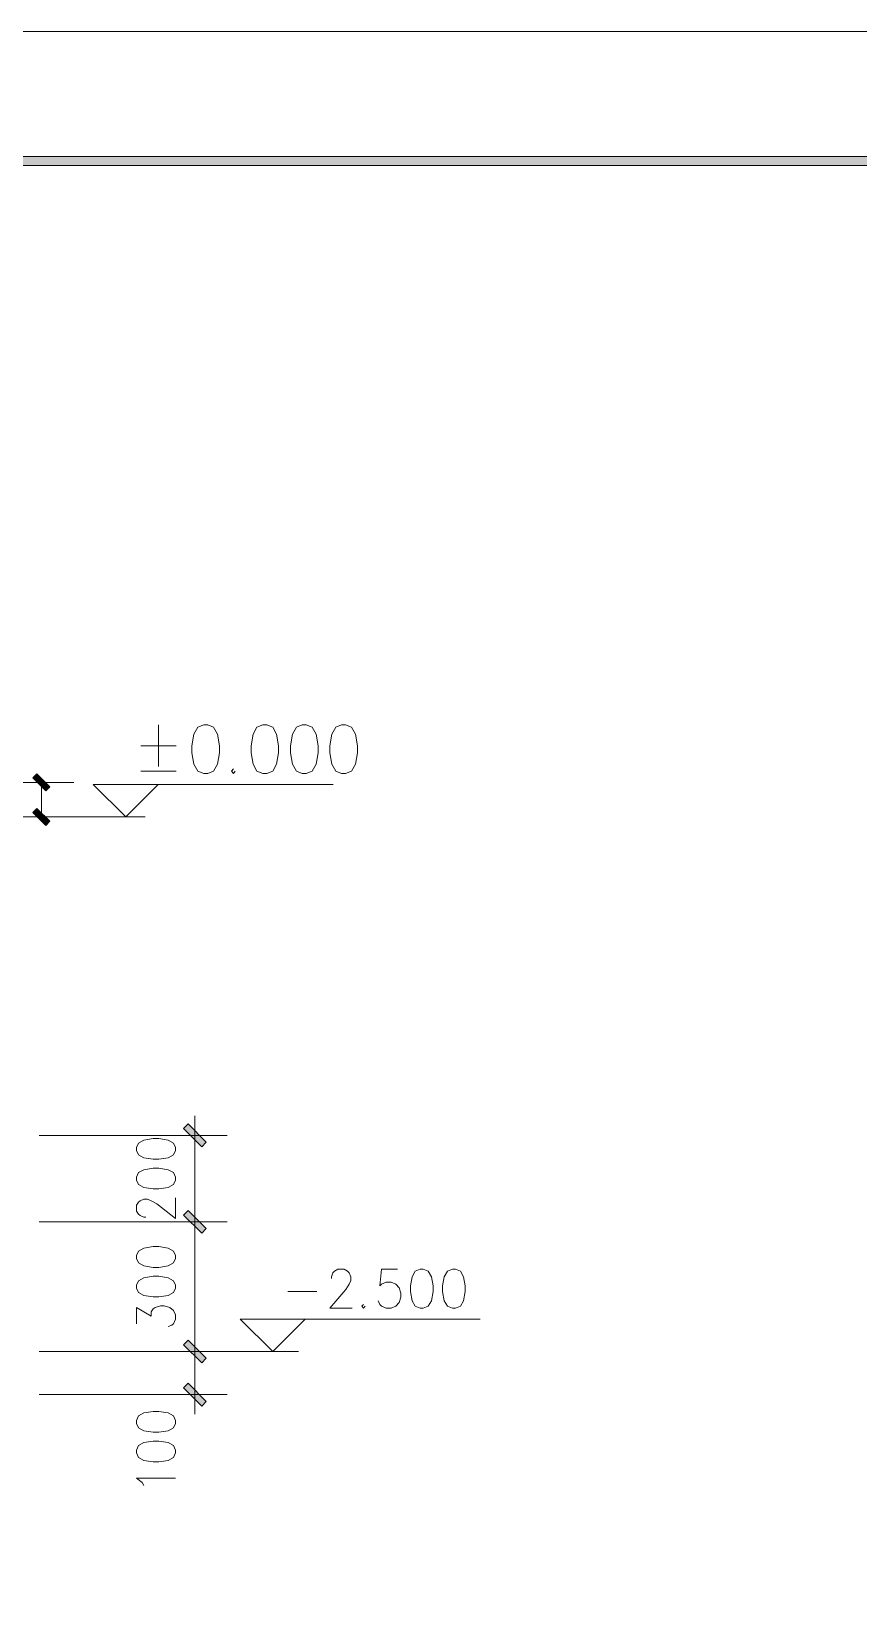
# Model space of a CAD drawing. Header units: millimetres. Extents: x 0 to 586, y 0 to 414.
# Drawn here: x 359.6 to 422.5, y 294.8 to 414.1 of the extents above; entities that cross this region are included whole.
import ezdxf

# ---------------------------------------------------------------- set-up
doc = ezdxf.new("R2010")
doc.units = ezdxf.units.MM

msp = doc.modelspace()

# ---------------------------------------------------------------- hatches: boundary and pattern name
h = msp.add_hatch(color=0)
h.dxf.hatch_style = 2
h.paths.add_polyline_path([(576.117861, 404.569083), (575.429944, 403.877639), (24.994306, 403.877639), (24.302861, 404.569083)])
h = msp.add_hatch(color=0)
h.dxf.hatch_style = 2
h.paths.add_polyline_path([(359.709861, 357.318028), (360.023833, 357.632), (361.008083, 356.644222), (360.697639, 356.33025)])
h = msp.add_hatch(color=0)
h.dxf.hatch_style = 2
h.paths.add_polyline_path([(359.709861, 357.318028), (360.023833, 357.632), (361.008083, 356.644222), (360.697639, 356.33025)])
h = msp.add_hatch(color=0)
h.dxf.hatch_style = 2
h.paths.add_polyline_path([(359.709861, 354.693361), (360.023833, 355.007333), (361.008083, 354.023083), (360.697639, 353.709111)])
h = msp.add_hatch(color=0)
h.dxf.hatch_style = 2
h.paths.add_polyline_path([(359.709861, 354.693361), (360.023833, 355.007333), (361.008083, 354.023083), (360.697639, 353.709111)])
h = msp.add_hatch(color=0)
h.dxf.hatch_style = 2
h.paths.add_polyline_path([(371.1575, 330.658611), (371.50675, 331.007861), (372.889639, 329.6285), (372.540389, 329.27925)])
h = msp.add_hatch(color=0)
h.dxf.hatch_style = 2
h.paths.add_polyline_path([(372.889639, 323.05625), (372.540389, 322.707), (371.1575, 324.086361), (371.50675, 324.435611)])
h = msp.add_hatch(color=0)
h.dxf.hatch_style = 2
h.paths.add_polyline_path([(372.889639, 323.05625), (372.540389, 322.707), (371.1575, 324.086361), (371.50675, 324.435611)])
h = msp.add_hatch(color=0)
h.dxf.hatch_style = 2
h.paths.add_polyline_path([(371.1575, 314.226222), (371.50675, 314.575472), (372.889639, 313.196111), (372.540389, 312.846861)])
h = msp.add_hatch(color=0)
h.dxf.hatch_style = 2
h.paths.add_polyline_path([(372.889639, 313.196111), (372.540389, 312.846861), (371.1575, 314.226222), (371.50675, 314.575472)])
h = msp.add_hatch(color=0)
h.dxf.hatch_style = 2
h.paths.add_polyline_path([(371.1575, 310.941861), (371.50675, 311.291111), (372.889639, 309.908222), (372.540389, 309.558972)])

# ---------------------------------------------------------------- linework, layer by layer
at = {"color": 0, "lineweight": 0}
for points in [[(0, 0), (585.632278, 0), (585.632278, 414.0835), (0, 414.0835)], [(576.117861, 404.569083), (575.429944, 403.877639), (24.994306, 403.877639), (24.302861, 404.569083)], [(372.699139, 361.34675), (372.251111, 361.170361), (371.95125, 360.644722), (371.803083, 359.762778), (371.803083, 359.233611), (371.95125, 358.355194), (372.251111, 357.826028), (372.699139, 357.649639), (372.999, 357.649639), (373.450556, 357.826028), (373.746889, 358.355194), (373.898583, 359.233611), (373.898583, 359.762778), (373.746889, 360.644722), (373.450556, 361.170361), (372.999, 361.34675)], [(377.19, 361.34675), (376.741972, 361.170361), (376.442111, 360.644722), (376.293944, 359.762778), (376.293944, 359.233611), (376.442111, 358.355194), (376.741972, 357.826028), (377.19, 357.649639), (377.489861, 357.649639), (377.937889, 357.826028), (378.23775, 358.355194), (378.385917, 359.233611), (378.385917, 359.762778), (378.23775, 360.644722), (377.937889, 361.170361), (377.489861, 361.34675)], [(380.181556, 361.34675), (379.733528, 361.170361), (379.433667, 360.644722), (379.2855, 359.762778), (379.2855, 359.233611), (379.433667, 358.355194), (379.733528, 357.826028), (380.181556, 357.649639), (380.481417, 357.649639), (380.932972, 357.826028), (381.229306, 358.355194), (381.381, 359.233611), (381.381, 359.762778), (381.229306, 360.644722), (380.932972, 361.170361), (380.481417, 361.34675)], [(383.176639, 361.34675), (382.728611, 361.170361), (382.42875, 360.644722), (382.277056, 359.762778), (382.277056, 359.233611), (382.42875, 358.355194), (382.728611, 357.826028), (383.176639, 357.649639), (383.4765, 357.649639), (383.924528, 357.826028), (384.224389, 358.355194), (384.372556, 359.233611), (384.372556, 359.762778), (384.224389, 360.644722), (383.924528, 361.170361), (383.4765, 361.34675)], [(359.709861, 357.318028), (360.023833, 357.632), (361.008083, 356.644222), (360.697639, 356.33025)], [(359.709861, 357.318028), (360.023833, 357.632), (361.008083, 356.644222), (360.697639, 356.33025)], [(359.709861, 354.693361), (360.023833, 355.007333), (361.008083, 354.023083), (360.697639, 353.709111)], [(359.709861, 354.693361), (360.023833, 355.007333), (361.008083, 354.023083), (360.697639, 353.709111)], [(371.1575, 330.658611), (371.50675, 331.007861), (372.889639, 329.6285), (372.540389, 329.27925)], [(367.587389, 328.997028), (367.7285, 328.658361), (368.151833, 328.436111), (368.853861, 328.323222), (369.277194, 328.323222), (369.98275, 328.436111), (370.402556, 328.658361), (370.543667, 328.997028), (370.543667, 329.222806), (370.402556, 329.561472), (369.98275, 329.78725), (369.277194, 329.900139), (368.853861, 329.900139), (368.151833, 329.78725), (367.7285, 329.561472), (367.587389, 329.222806)], [(367.587389, 326.742778), (367.7285, 326.407639), (368.151833, 326.181861), (368.853861, 326.068972), (369.277194, 326.068972), (369.98275, 326.181861), (370.402556, 326.407639), (370.543667, 326.742778), (370.543667, 326.968556), (370.402556, 327.307222), (369.98275, 327.533), (369.277194, 327.645889), (368.853861, 327.645889), (368.151833, 327.533), (367.7285, 327.307222), (367.587389, 326.968556)], [(372.889639, 323.05625), (372.540389, 322.707), (371.1575, 324.086361), (371.50675, 324.435611)], [(372.889639, 323.05625), (372.540389, 322.707), (371.1575, 324.086361), (371.50675, 324.435611)], [(367.587389, 320.780833), (367.7285, 320.442167), (368.151833, 320.219917), (368.853861, 320.107028), (369.277194, 320.107028), (369.98275, 320.219917), (370.402556, 320.442167), (370.543667, 320.780833), (370.543667, 321.006611), (370.402556, 321.345278), (369.98275, 321.571056), (369.277194, 321.683944), (368.853861, 321.683944), (368.151833, 321.571056), (367.7285, 321.345278), (367.587389, 321.006611)], [(389.138583, 319.962389), (388.768167, 319.821278), (388.52475, 319.397944), (388.401278, 318.695917), (388.401278, 318.272583), (388.52475, 317.567028), (388.768167, 317.143694), (389.138583, 317.006111), (389.382, 317.006111), (389.748889, 317.143694), (389.995833, 317.567028), (390.119306, 318.272583), (390.119306, 318.695917), (389.995833, 319.397944), (389.748889, 319.821278), (389.382, 319.962389)], [(391.590389, 319.962389), (391.219972, 319.821278), (390.976556, 319.397944), (390.853083, 318.695917), (390.853083, 318.272583), (390.976556, 317.567028), (391.219972, 317.143694), (391.590389, 317.006111), (391.833806, 317.006111), (392.200694, 317.143694), (392.447639, 317.567028), (392.571111, 318.272583), (392.571111, 318.695917), (392.447639, 319.397944), (392.200694, 319.821278), (391.833806, 319.962389)], [(367.587389, 318.530111), (367.7285, 318.191444), (368.151833, 317.965667), (368.853861, 317.852778), (369.277194, 317.852778), (369.98275, 317.965667), (370.402556, 318.191444), (370.543667, 318.530111), (370.543667, 318.752361), (370.402556, 319.091028), (369.98275, 319.316806), (369.277194, 319.429694), (368.853861, 319.429694), (368.151833, 319.316806), (367.7285, 319.091028), (367.587389, 318.752361)], [(371.1575, 314.226222), (371.50675, 314.575472), (372.889639, 313.196111), (372.540389, 312.846861)], [(372.889639, 313.196111), (372.540389, 312.846861), (371.1575, 314.226222), (371.50675, 314.575472)], [(371.1575, 310.941861), (371.50675, 311.291111), (372.889639, 309.908222), (372.540389, 309.558972)], [(367.587389, 308.246639), (367.7285, 307.9115), (368.151833, 307.685722), (368.853861, 307.572833), (369.277194, 307.572833), (369.98275, 307.685722), (370.402556, 307.9115), (370.543667, 308.246639), (370.543667, 308.472417), (370.402556, 308.811083), (369.98275, 309.036861), (369.277194, 309.14975), (368.853861, 309.14975), (368.151833, 309.036861), (367.7285, 308.811083), (367.587389, 308.472417)], [(367.587389, 305.995917), (367.7285, 305.65725), (368.151833, 305.431472), (368.853861, 305.318583), (369.277194, 305.318583), (369.98275, 305.431472), (370.402556, 305.65725), (370.543667, 305.995917), (370.543667, 306.218167), (370.402556, 306.556833), (369.98275, 306.782611), (369.277194, 306.8955), (368.853861, 306.8955), (368.151833, 306.782611), (367.7285, 306.556833), (367.587389, 306.218167)]]:
    msp.add_lwpolyline(points, close=True, dxfattribs=at)
for points in [[(369.259556, 361.34675), (369.259556, 358.178806)], [(367.911944, 359.762778), (370.607167, 359.762778)], [(374.946333, 358.002417), (374.794639, 357.826028), (374.946333, 357.649639), (375.0945, 357.826028)], [(347.129806, 356.982889), (362.824889, 356.982889)], [(360.358972, 354.358222), (360.358972, 356.982889)], [(369.234861, 356.824139), (366.768944, 354.358222), (364.303028, 356.824139), (382.541639, 356.824139)], [(367.911944, 357.826028), (370.607167, 357.826028)], [(347.129806, 354.358222), (362.824889, 354.358222)], [(362.331, 354.358222), (368.247083, 354.358222)], [(372.025333, 331.621694), (372.025333, 328.665417)], [(360.193167, 330.143556), (374.487722, 330.143556)], [(372.025333, 330.154139), (372.025333, 330.164722)], [(372.025333, 323.571306), (372.025333, 330.143556)], [(368.292944, 323.927611), (368.151833, 323.927611), (367.869611, 324.0405), (367.7285, 324.153389), (367.587389, 324.379167), (367.587389, 324.827194), (367.7285, 325.052972), (367.869611, 325.165861), (368.151833, 325.27875), (368.430528, 325.27875), (368.71275, 325.165861), (369.136083, 324.940083), (370.543667, 323.814722), (370.543667, 325.391639)], [(372.025333, 322.093167), (372.025333, 325.049444)], [(372.025333, 322.093167), (372.025333, 325.049444)], [(360.193167, 323.571306), (374.487722, 323.571306)], [(360.193167, 323.571306), (374.487722, 323.571306)], [(372.025333, 313.72175), (372.025333, 323.560722)], [(372.025333, 323.560722), (372.025333, 323.550139)], [(382.393472, 319.256833), (382.393472, 319.397944), (382.516944, 319.680167), (382.636889, 319.821278), (382.883833, 319.962389), (383.374194, 319.962389), (383.621139, 319.821278), (383.741083, 319.680167), (383.864556, 319.397944), (383.864556, 319.115722), (383.741083, 318.837028), (383.497667, 318.413694), (382.27, 317.006111), (383.988028, 317.006111)], [(387.420556, 319.962389), (386.192889, 319.962389), (386.072944, 318.695917), (386.192889, 318.837028), (386.563306, 318.974611), (386.930194, 318.974611), (387.297083, 318.837028), (387.544028, 318.554806), (387.663972, 318.131472), (387.663972, 317.84925), (387.544028, 317.425917), (387.297083, 317.143694), (386.930194, 317.006111), (386.563306, 317.006111), (386.192889, 317.143694), (386.072944, 317.284806), (385.949472, 317.567028)], [(379.084417, 318.272583), (381.289278, 318.272583)], [(367.587389, 315.824306), (367.587389, 317.062556), (368.71275, 316.38875), (368.71275, 316.723889), (368.853861, 316.949667), (368.994972, 317.062556), (369.418306, 317.175444), (369.700528, 317.175444), (370.123861, 317.062556), (370.402556, 316.836778), (370.543667, 316.501639), (370.543667, 316.162972), (370.402556, 315.824306), (370.261444, 315.711417), (369.98275, 315.598528)], [(384.845278, 317.284806), (384.721806, 317.143694), (384.845278, 317.006111), (384.96875, 317.143694)], [(372.025333, 315.189306), (372.025333, 312.233028)], [(372.025333, 312.233028), (372.025333, 315.189306)], [(380.403806, 316.177083), (377.937889, 313.711167), (375.4755, 316.177083), (393.714111, 316.177083)], [(360.193167, 313.711167), (374.487722, 313.711167)], [(360.193167, 313.711167), (374.487722, 313.711167)], [(372.025333, 313.711167), (379.909917, 313.711167)], [(372.025333, 313.700583), (372.025333, 310.433861)], [(372.025333, 311.904944), (372.025333, 308.945139)], [(360.193167, 310.426806), (374.487722, 310.426806)], [(368.151833, 303.515889), (368.010722, 303.741667), (367.587389, 304.080333), (370.543667, 304.080333)]]:
    msp.add_lwpolyline(points, dxfattribs=at)

doc.saveas('drawing.dxf')
